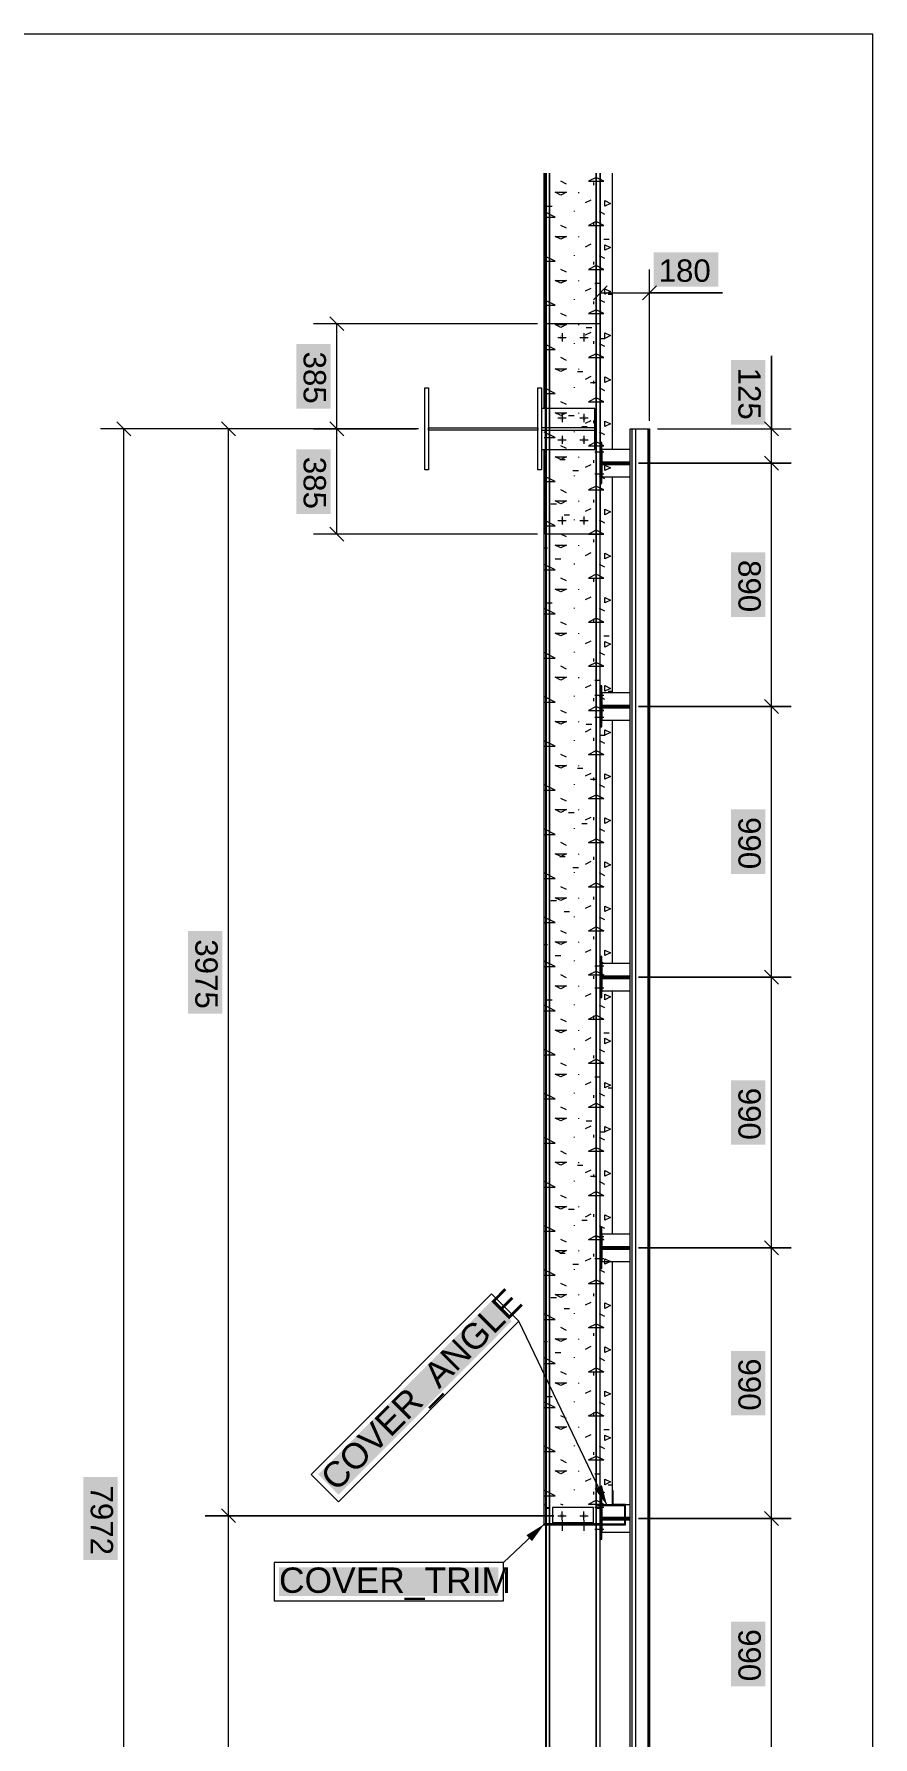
# Model space of a CAD drawing. Header units: inches. Extents: x 0.3 to 15.6, y 0.4 to 11.3.
# Drawn here: x 12.9 to 15.56, y 5.91 to 11.3 of the extents above; entities that cross this region are included whole.
import ezdxf

# ---------------------------------------------------------------- set-up
doc = ezdxf.new("R2010")
doc.units = ezdxf.units.IN
doc.header["$MEASUREMENT"] = 0
for name, color, linetype in [('PDF_Geometry', 7, 'Continuous'), ('PDF_Solid Fills', 7, 'Continuous'), ('PDF_Text', 7, 'Continuous')]:
    doc.layers.add(name, color=color, linetype=linetype)
doc.styles.add('PDF Arial', font='arial.ttf')

msp = doc.modelspace()

# ---------------------------------------------------------------- hatches: boundary and pattern name
at = {"layer": 'PDF_Solid Fills', "true_color": 0xffffff, "transparency": 33554559}
for points in [[(15.0673, 10.4994), (15.0673, 10.6085), (15.0673, 10.6085), (14.8629, 10.6085), (14.8629, 10.6085), (14.8629, 10.4994), (14.8629, 10.4994)], [(13.8389, 10.3178), (13.7298, 10.3178), (13.7298, 10.3178), (13.7298, 10.1133), (13.7298, 10.1133), (13.8389, 10.1133), (13.8389, 10.1133)], [(15.2168, 10.2671), (15.1077, 10.2671), (15.1077, 10.2671), (15.1077, 10.0626), (15.1077, 10.0626), (15.2168, 10.0626), (15.2168, 10.0626)], [(13.8389, 9.9846), (13.7298, 9.9846), (13.7298, 9.9846), (13.7298, 9.7801), (13.7298, 9.7801), (13.8389, 9.7801), (13.8389, 9.7801)], [(15.2168, 9.6578), (15.1077, 9.6578), (15.1077, 9.6578), (15.1077, 9.4533), (15.1077, 9.4533), (15.2168, 9.4533), (15.2168, 9.4533)], [(15.2168, 8.844), (15.1077, 8.844), (15.1077, 8.844), (15.1077, 8.6395), (15.1077, 8.6395), (15.2168, 8.6395), (15.2168, 8.6395)], [(13.4958, 8.4597), (13.3867, 8.4597), (13.3867, 8.4597), (13.3867, 8.1974), (13.3867, 8.1974), (13.4958, 8.1974), (13.4958, 8.1974)], [(15.2168, 7.9869), (15.1077, 7.9869), (15.1077, 7.9869), (15.1077, 7.7824), (15.1077, 7.7824), (15.2168, 7.7824), (15.2168, 7.7824)], [(14.413, 7.2239), (14.3487, 7.2882), (14.3487, 7.2882), (13.7992, 6.7387), (13.7992, 6.7387), (13.8635, 6.6744), (13.8635, 6.6744)], [(14.413, 7.2239), (14.3487, 7.2882), (14.3487, 7.2882), (13.7992, 6.7387), (13.7992, 6.7387), (13.8635, 6.6744), (13.8635, 6.6744)], [(15.2168, 7.1298), (15.1077, 7.1298), (15.1077, 7.1298), (15.1077, 6.9253), (15.1077, 6.9253), (15.2168, 6.9253), (15.2168, 6.9253)], [(13.1642, 6.7302), (13.0552, 6.7302), (13.0552, 6.7302), (13.0552, 6.4679), (13.0552, 6.4679), (13.1642, 6.4679), (13.1642, 6.4679)], [(14.3708, 6.3537), (14.3708, 6.4446), (14.3708, 6.4446), (13.6753, 6.4446), (13.6753, 6.4446), (13.6753, 6.3537), (13.6753, 6.3537)], [(14.3708, 6.3537), (14.3708, 6.4446), (14.3708, 6.4446), (13.6753, 6.4446), (13.6753, 6.4446), (13.6753, 6.3537), (13.6753, 6.3537)], [(15.2168, 6.2727), (15.1077, 6.2727), (15.1077, 6.2727), (15.1077, 6.0682), (15.1077, 6.0682), (15.2168, 6.0682), (15.2168, 6.0682)]]:
    msp.add_hatch(color=7, dxfattribs=at).paths.add_polyline_path(points)
at = {"layer": 'PDF_Solid Fills', "transparency": 33554559}
h = msp.add_hatch(color=256, dxfattribs=at)
h.paths.add_polyline_path([(14.6934, 10.4799), (14.6937, 10.4799)], flags=0)
h.paths.add_polyline_path([(14.6934, 10.4802, 0.413793), (14.6932, 10.4799)], flags=0)
h = msp.add_hatch(color=256, dxfattribs=at)
h.paths.add_polyline_path([(14.8492, 10.4799), (14.8495, 10.4799)], flags=0)
h.paths.add_polyline_path([(14.8495, 10.4799, 0.413793), (14.8492, 10.4802)], flags=0)
h = msp.add_hatch(color=256, dxfattribs=at)
h.paths.add_polyline_path([(13.8584, 10.3822), (13.8586, 10.3822)], flags=0)
h.paths.add_polyline_path([(13.8584, 10.3819, 0.415242), (13.8586, 10.3822)], flags=0)
h.paths.add_polyline_path([(13.8586, 10.3822, 0.415242), (13.8584, 10.3825)], flags=0)
h = msp.add_hatch(color=256, dxfattribs=at)
h.paths.add_polyline_path([(14.5779, 10.3422, 0.268002), (14.5723, 10.3454)], flags=0)
h.paths.add_polyline_path([(14.5779, 10.3357, 0.267993), (14.5779, 10.3422)], flags=0)
h.paths.add_polyline_path([(14.5723, 10.3324, 0.267984), (14.5779, 10.3357)], flags=0)
h.paths.add_polyline_path([(14.5666, 10.3357, 0.268036), (14.5723, 10.3324)], flags=0)
h.paths.add_polyline_path([(14.5666, 10.3422, 0.267993), (14.5666, 10.3357)], flags=0)
h.paths.add_polyline_path([(14.5723, 10.3454, 0.268055), (14.5666, 10.3422)], flags=0)
h = msp.add_hatch(color=256, dxfattribs=at)
h.paths.add_polyline_path([(14.6471, 10.3422, 0.268002), (14.6415, 10.3454)], flags=0)
h.paths.add_polyline_path([(14.6471, 10.3357, 0.267993), (14.6471, 10.3422)], flags=0)
h.paths.add_polyline_path([(14.6415, 10.3324, 0.267984), (14.6471, 10.3357)], flags=0)
h.paths.add_polyline_path([(14.6359, 10.3357, 0.267984), (14.6415, 10.3324)], flags=0)
h.paths.add_polyline_path([(14.6359, 10.3422, 0.267993), (14.6359, 10.3357)], flags=0)
h.paths.add_polyline_path([(14.6415, 10.3454, 0.268002), (14.6359, 10.3422)], flags=0)
h = msp.add_hatch(color=256, dxfattribs=at)
h.paths.add_polyline_path([(14.5779, 10.0868, 0.267911), (14.5723, 10.0901)], flags=0)
h.paths.add_polyline_path([(14.5779, 10.0804, 0.267955), (14.5779, 10.0868)], flags=0)
h.paths.add_polyline_path([(14.5723, 10.0771, 0.268002), (14.5779, 10.0804)], flags=0)
h.paths.add_polyline_path([(14.5666, 10.0804, 0.268055), (14.5723, 10.0771)], flags=0)
h.paths.add_polyline_path([(14.5666, 10.0868, 0.267955), (14.5666, 10.0804)], flags=0)
h.paths.add_polyline_path([(14.5723, 10.0901, 0.267964), (14.5666, 10.0868)], flags=0)
h = msp.add_hatch(color=256, dxfattribs=at)
h.paths.add_polyline_path([(14.6471, 10.0868, 0.267911), (14.6415, 10.0901)], flags=0)
h.paths.add_polyline_path([(14.6471, 10.0804, 0.267955), (14.6471, 10.0868)], flags=0)
h.paths.add_polyline_path([(14.6415, 10.0771, 0.268002), (14.6471, 10.0804)], flags=0)
h.paths.add_polyline_path([(14.6359, 10.0804, 0.268002), (14.6415, 10.0771)], flags=0)
h.paths.add_polyline_path([(14.6359, 10.0868, 0.267955), (14.6359, 10.0804)], flags=0)
h.paths.add_polyline_path([(14.6415, 10.0901, 0.267911), (14.6359, 10.0868)], flags=0)
h = msp.add_hatch(color=256, dxfattribs=at)
h.paths.add_polyline_path([(13.8584, 10.049), (13.8586, 10.049)], flags=0)
h.paths.add_polyline_path([(13.8584, 10.0487, 0.415242), (13.8586, 10.049)], flags=0)
h.paths.add_polyline_path([(13.8586, 10.049, 0.415242), (13.8584, 10.0492)], flags=0)
h = msp.add_hatch(color=256, dxfattribs=at)
h.paths.add_polyline_path([(13.8584, 10.049), (13.8586, 10.049)], flags=0)
h.paths.add_polyline_path([(13.8584, 10.0487, 0.415242), (13.8586, 10.049)], flags=0)
h.paths.add_polyline_path([(13.8586, 10.049, 0.415242), (13.8584, 10.0492)], flags=0)
h = msp.add_hatch(color=256, dxfattribs=at)
h.paths.add_polyline_path([(14.5779, 10.0176, 0.267984), (14.5723, 10.0209)], flags=0)
h.paths.add_polyline_path([(14.5779, 10.0111, 0.267993), (14.5779, 10.0176)], flags=0)
h.paths.add_polyline_path([(14.5723, 10.0079, 0.268002), (14.5779, 10.0111)], flags=0)
h.paths.add_polyline_path([(14.5666, 10.0111, 0.268055), (14.5723, 10.0079)], flags=0)
h.paths.add_polyline_path([(14.5666, 10.0176, 0.267993), (14.5666, 10.0111)], flags=0)
h.paths.add_polyline_path([(14.5723, 10.0209, 0.268036), (14.5666, 10.0176)], flags=0)
h = msp.add_hatch(color=256, dxfattribs=at)
h.paths.add_polyline_path([(14.6471, 10.0176, 0.267984), (14.6415, 10.0209)], flags=0)
h.paths.add_polyline_path([(14.6471, 10.0111, 0.267993), (14.6471, 10.0176)], flags=0)
h.paths.add_polyline_path([(14.6415, 10.0079, 0.268002), (14.6471, 10.0111)], flags=0)
h.paths.add_polyline_path([(14.6359, 10.0111, 0.268002), (14.6415, 10.0079)], flags=0)
h.paths.add_polyline_path([(14.6359, 10.0176, 0.267993), (14.6359, 10.0111)], flags=0)
h.paths.add_polyline_path([(14.6415, 10.0209, 0.267984), (14.6359, 10.0176)], flags=0)
h = msp.add_hatch(color=256, dxfattribs=at)
h.paths.add_polyline_path([(14.5779, 9.7623, 0.268002), (14.5723, 9.7655)], flags=0)
h.paths.add_polyline_path([(14.5779, 9.7558, 0.267955), (14.5779, 9.7623)], flags=0)
h.paths.add_polyline_path([(14.5723, 9.7525, 0.267911), (14.5779, 9.7558)], flags=0)
h.paths.add_polyline_path([(14.5666, 9.7558, 0.267964), (14.5723, 9.7525)], flags=0)
h.paths.add_polyline_path([(14.5666, 9.7623, 0.267955), (14.5666, 9.7558)], flags=0)
h.paths.add_polyline_path([(14.5723, 9.7655, 0.268055), (14.5666, 9.7623)], flags=0)
h = msp.add_hatch(color=256, dxfattribs=at)
h.paths.add_polyline_path([(14.6471, 9.7623, 0.268002), (14.6415, 9.7655)], flags=0)
h.paths.add_polyline_path([(14.6471, 9.7558, 0.267955), (14.6471, 9.7623)], flags=0)
h.paths.add_polyline_path([(14.6415, 9.7525, 0.267911), (14.6471, 9.7558)], flags=0)
h.paths.add_polyline_path([(14.6359, 9.7558, 0.267911), (14.6415, 9.7525)], flags=0)
h.paths.add_polyline_path([(14.6359, 9.7623, 0.267955), (14.6359, 9.7558)], flags=0)
h.paths.add_polyline_path([(14.6415, 9.7655, 0.268002), (14.6359, 9.7623)], flags=0)
h = msp.add_hatch(color=256, dxfattribs=at)
h.paths.add_polyline_path([(13.8584, 9.7158), (13.8586, 9.7158)], flags=0)
h.paths.add_polyline_path([(13.8584, 9.7155, 0.415242), (13.8586, 9.7158)], flags=0)
h.paths.add_polyline_path([(13.8586, 9.7158, 0.415242), (13.8584, 9.716)], flags=0)
for points in [[(14.6986, 6.7046), (14.7149, 6.6404), (14.7149, 6.6404), (14.6752, 6.6933), (14.6752, 6.6933)], [(14.4592, 6.5461), (14.5155, 6.581), (14.5155, 6.581), (14.4769, 6.5272), (14.4769, 6.5272)]]:
    msp.add_hatch(color=256, dxfattribs=at).paths.add_polyline_path(points)
h = msp.add_hatch(color=256, dxfattribs=at)
h.paths.add_polyline_path([(13.5152, 6.6081), (13.5155, 6.6081)], flags=0)
h.paths.add_polyline_path([(13.5152, 6.6084, 0.415242), (13.515, 6.6081)], flags=0)
h.paths.add_polyline_path([(13.5155, 6.6081, 0.415242), (13.5152, 6.6084)], flags=0)
h = msp.add_hatch(color=256, dxfattribs=at)
h.paths.add_polyline_path([(13.5152, 6.6081), (13.5155, 6.6081)], flags=0)
h.paths.add_polyline_path([(13.5152, 6.6084, 0.415242), (13.515, 6.6081)], flags=0)
h.paths.add_polyline_path([(13.5155, 6.6081, 0.415242), (13.5152, 6.6084)], flags=0)
h = msp.add_hatch(color=256, dxfattribs=at)
h.paths.add_polyline_path([(14.569, 6.6137, 0.267878), (14.5658, 6.6081)], flags=0)
h.paths.add_polyline_path([(14.5755, 6.6137, 0.267955), (14.569, 6.6137)], flags=0)
h.paths.add_polyline_path([(14.5787, 6.6081, 0.26797), (14.5755, 6.6137)], flags=0)
h.paths.add_polyline_path([(14.5755, 6.6025, 0.26795), (14.5787, 6.6081)], flags=0)
h.paths.add_polyline_path([(14.569, 6.6025, 0.267955), (14.5755, 6.6025)], flags=0)
h.paths.add_polyline_path([(14.5658, 6.6081, 0.267858), (14.569, 6.6025)], flags=0)
h = msp.add_hatch(color=256, dxfattribs=at)
h.paths.add_polyline_path([(14.6383, 6.6137, 0.267951), (14.635, 6.6081)], flags=0)
h.paths.add_polyline_path([(14.6447, 6.6137, 0.267993), (14.6383, 6.6137)], flags=0)
h.paths.add_polyline_path([(14.648, 6.6081, 0.267951), (14.6447, 6.6137)], flags=0)
h.paths.add_polyline_path([(14.6447, 6.6025, 0.267931), (14.648, 6.6081)], flags=0)
h.paths.add_polyline_path([(14.6383, 6.6025, 0.267993), (14.6447, 6.6025)], flags=0)
h.paths.add_polyline_path([(14.635, 6.6081, 0.267931), (14.6383, 6.6025)], flags=0)

# ---------------------------------------------------------------- linework, layer by layer
at = {"layer": 'PDF_Geometry', "lineweight": 5}
for points in [[(0.3937, 0.3937), (15.5576, 0.3937), (15.5576, 11.2992), (0.3937, 11.2992)], [(14.6803, 10.8453), (14.6556, 10.833), (14.705, 10.833)], [(14.5509, 10.7981), (14.5858, 10.7981), (14.5683, 10.7894)], [(14.7079, 10.7719), (14.7254, 10.7632), (14.7079, 10.7545)], [(14.6803, 10.7057), (14.6556, 10.6934), (14.705, 10.6934)], [(14.5509, 10.6585), (14.5858, 10.6585), (14.5683, 10.6498)], [(14.7079, 10.6323), (14.7254, 10.6236), (14.7079, 10.6149)], [(14.5509, 10.5189), (14.5858, 10.5189), (14.5683, 10.5102)], [(14.7079, 10.4927), (14.7254, 10.484), (14.7079, 10.4753)], [(14.5509, 10.3793), (14.5858, 10.3793), (14.5683, 10.3706)], [(14.7079, 10.3531), (14.7254, 10.3444), (14.7079, 10.3357)], [(14.5509, 10.2397), (14.5858, 10.2397), (14.5683, 10.231)], [(14.7079, 10.2135), (14.7254, 10.2048), (14.7079, 10.1961)], [(14.1369, 9.9192), (14.1369, 10.1788), (14.149, 10.1788), (14.149, 9.9192)], [(14.4952, 9.9192), (14.4952, 10.1788), (14.5073, 10.1788), (14.5073, 9.9192)], [(14.6761, 10.1139), (14.5203, 10.1139), (14.5073, 10.1139), (14.5073, 9.9841), (14.5203, 9.9841), (14.6761, 9.9841)], [(14.5509, 10.1001), (14.5858, 10.1001), (14.5683, 10.0914)], [(13.7843, 10.049), (14.1109, 10.049)], [(13.8804, 10.027), (13.8363, 10.071)], [(14.149, 10.0455), (14.149, 10.0524), (14.4952, 10.0524), (14.4952, 10.0455)], [(14.6761, 10.0455), (14.6761, 10.0524), (14.5073, 10.0524), (14.5073, 10.0455)], [(14.7079, 10.0739), (14.7254, 10.0652), (14.7079, 10.0565)], [(14.8492, 3.1491), (14.8059, 3.1491), (14.7886, 3.1491), (14.7886, 10.049), (14.8059, 10.049), (14.8492, 10.049)], [(14.8492, 3.1491), (14.8059, 3.1491), (14.8059, 10.049), (14.8492, 10.049)], [(14.8449, 3.1491), (14.8449, 10.049)], [(14.6934, 9.8759), (14.6978, 9.8759), (14.6978, 10.0057), (14.6934, 10.0057)], [(14.7886, 9.9408), (14.7886, 9.9841), (14.6978, 9.9841), (14.6978, 9.9408)], [(14.5509, 9.9605), (14.5858, 9.9605), (14.5683, 9.9518)], [(14.6978, 9.9408), (14.6978, 9.8975), (14.7886, 9.8975), (14.7886, 9.9408)], [(14.7079, 9.9343), (14.7254, 9.9256), (14.7079, 9.9169)], [(15.2986, 9.9408), (14.8146, 9.9408)], [(15.2583, 9.9188), (15.2142, 9.9628)], [(15.2365, 9.9408), (15.2362, 9.9408)], [(14.5509, 9.8209), (14.5858, 9.8209), (14.5683, 9.8122)], [(14.7079, 9.7947), (14.7254, 9.786), (14.7079, 9.7773)], [(14.5509, 9.6813), (14.5858, 9.6813), (14.5683, 9.6726)], [(14.7079, 9.6551), (14.7254, 9.6464), (14.7079, 9.6377)], [(14.5509, 9.5417), (14.5858, 9.5417), (14.5683, 9.533)], [(14.7079, 9.5155), (14.7254, 9.5068), (14.7079, 9.4981)], [(14.5509, 9.4021), (14.5858, 9.4021), (14.5683, 9.3934)], [(14.7079, 9.3759), (14.7254, 9.3672), (14.7079, 9.3585)], [(14.5509, 9.2625), (14.5858, 9.2625), (14.5683, 9.2538)], [(14.6934, 9.1053), (14.6978, 9.1053), (14.6978, 9.2352), (14.6934, 9.2352)], [(14.7079, 9.2363), (14.7254, 9.2276), (14.7079, 9.2189)], [(14.7886, 9.1703), (14.7886, 9.2135), (14.6978, 9.2135), (14.6978, 9.1703)], [(14.6978, 9.1703), (14.6978, 9.127), (14.7886, 9.127), (14.7886, 9.1703)], [(15.2986, 9.1703), (14.8146, 9.1703)], [(15.2583, 9.1482), (15.2142, 9.1923)], [(15.2365, 9.1703), (15.2362, 9.1703)], [(14.5509, 9.1229), (14.5858, 9.1229), (14.5683, 9.1142)], [(14.7079, 9.0967), (14.7254, 9.088), (14.7079, 9.0793)], [(14.5509, 8.9833), (14.5858, 8.9833), (14.5683, 8.9746)], [(14.7079, 8.9571), (14.7254, 8.9484), (14.7079, 8.9397)], [(14.5509, 8.8437), (14.5858, 8.8437), (14.5683, 8.835)], [(14.7079, 8.8175), (14.7254, 8.8088), (14.7079, 8.8001)], [(14.5509, 8.7041), (14.5858, 8.7041), (14.5683, 8.6954)], [(14.7079, 8.6779), (14.7254, 8.6692), (14.7079, 8.6605)], [(14.5509, 8.5645), (14.5858, 8.5645), (14.5683, 8.5558)], [(14.7079, 8.5383), (14.7254, 8.5296), (14.7079, 8.5209)], [(14.5509, 8.4249), (14.5858, 8.4249), (14.5683, 8.4162)], [(14.6934, 8.2483), (14.6978, 8.2483), (14.6978, 8.3781), (14.6934, 8.3781)], [(14.7079, 8.3987), (14.7254, 8.39), (14.7079, 8.3813)], [(14.7886, 8.3132), (14.7886, 8.3565), (14.6978, 8.3565), (14.6978, 8.3132)], [(14.6978, 8.3132), (14.6978, 8.2699), (14.7886, 8.2699), (14.7886, 8.3132)], [(15.2986, 8.3132), (14.8146, 8.3132)], [(15.2583, 8.2912), (15.2142, 8.3352)], [(15.2365, 8.3132), (15.2362, 8.3132)], [(14.5509, 8.2853), (14.5858, 8.2853), (14.5683, 8.2766)], [(14.7079, 8.2591), (14.7254, 8.2504), (14.7079, 8.2417)], [(14.5509, 8.1457), (14.5858, 8.1457), (14.5683, 8.137)], [(14.7079, 8.1195), (14.7254, 8.1108), (14.7079, 8.1021)], [(14.5509, 8.0061), (14.5858, 8.0061), (14.5683, 7.9974)], [(14.7079, 7.9799), (14.7254, 7.9712), (14.7079, 7.9625)], [(14.5509, 7.8665), (14.5858, 7.8665), (14.5683, 7.8578)], [(14.7079, 7.8403), (14.7254, 7.8316), (14.7079, 7.8229)], [(14.5509, 7.7269), (14.5858, 7.7269), (14.5683, 7.7182)], [(14.7079, 7.7007), (14.7254, 7.692), (14.7079, 7.6833)], [(14.5509, 7.5873), (14.5858, 7.5873), (14.5683, 7.5786)], [(14.7079, 7.5611), (14.7254, 7.5524), (14.7079, 7.5437)], [(14.6934, 7.3912), (14.6978, 7.3912), (14.6978, 7.521), (14.6934, 7.521)], [(14.7886, 7.4561), (14.7886, 7.4994), (14.6978, 7.4994), (14.6978, 7.4561)], [(14.5509, 7.4477), (14.5858, 7.4477), (14.5683, 7.439)], [(14.6978, 7.4561), (14.6978, 7.4128), (14.7886, 7.4128), (14.7886, 7.4561)], [(15.2986, 7.4561), (14.8146, 7.4561)], [(15.2583, 7.4341), (15.2142, 7.4781)], [(15.2365, 7.4561), (15.2362, 7.4561)], [(14.7079, 7.4215), (14.7254, 7.4128), (14.7079, 7.4041)], [(13.7772, 6.7387), (13.8635, 6.6524), (14.435, 7.2239), (14.3487, 7.3102)], [(14.5509, 7.3081), (14.5858, 7.3081), (14.5683, 7.2994)], [(14.7079, 7.2819), (14.7254, 7.2732), (14.7079, 7.2645)], [(14.5509, 7.1685), (14.5858, 7.1685), (14.5683, 7.1598)], [(14.7079, 7.1423), (14.7254, 7.1336), (14.7079, 7.1249)], [(14.5509, 7.0289), (14.5858, 7.0289), (14.5683, 7.0202)], [(14.7079, 7.0027), (14.7254, 6.994), (14.7079, 6.9853)], [(14.5509, 6.8893), (14.5858, 6.8893), (14.5683, 6.8806)], [(14.7079, 6.8631), (14.7254, 6.8544), (14.7079, 6.8457)], [(14.5509, 6.7497), (14.5858, 6.7497), (14.5683, 6.741)], [(14.7324, 6.6423), (14.7324, 6.6414), (14.7713, 6.6414), (14.7713, 6.5809), (14.5203, 6.5809), (14.6934, 6.5809), (14.6934, 6.6328), (14.6804, 6.6328), (14.6804, 6.6315), (14.6921, 6.6315), (14.6921, 6.5822), (14.5216, 6.5822), (14.5216, 6.6315), (14.5333, 6.6315), (14.5333, 6.6328), (14.5203, 6.6328), (14.5203, 6.5809), (14.516, 6.5809), (14.516, 6.6839), (14.5143, 6.6839), (14.5143, 6.5791), (14.5203, 6.5791), (14.7731, 6.5791), (14.7731, 6.6423), (14.7731, 6.6432), (14.7341, 6.6432), (14.7341, 6.6865), (14.7324, 6.6865)], [(14.7079, 6.7235), (14.7254, 6.7148), (14.7079, 6.7061)], [(14.542, 6.6341), (14.542, 6.5822), (14.6718, 6.5822), (14.6718, 6.6341)], [(14.6848, 6.6414), (14.6848, 6.6401), (14.77, 6.6401), (14.77, 6.5809), (14.7713, 6.5809), (14.7713, 6.6414)], [(14.6934, 6.5341), (14.6978, 6.5341), (14.6978, 6.6639), (14.6934, 6.6639)], [(14.7886, 6.599), (14.7886, 6.6423), (14.6978, 6.6423), (14.6978, 6.599)], [(13.4412, 6.6081), (14.5463, 6.6081)], [(13.5373, 6.5861), (13.4932, 6.6302)], [(14.6978, 6.599), (14.6978, 6.5558), (14.7886, 6.5558), (14.7886, 6.599)], [(15.2986, 6.599), (14.8146, 6.599)], [(15.2583, 6.577), (15.2142, 6.6211)], [(15.2365, 6.599), (15.2362, 6.599)], [(13.6597, 6.4602), (13.6597, 6.3382), (14.3864, 6.3382), (14.3864, 6.4602)]]:
    msp.add_lwpolyline(points, close=True, dxfattribs=at)
for points in [[(14.516, 10.1139), (14.516, 10.8592)], [(14.6934, 10.8592), (14.6934, 9.7158), (14.5203, 9.7158), (14.5203, 10.8592)], [(14.5216, 10.8592), (14.5216, 9.7158)], [(14.5326, 9.7158), (14.5326, 10.8592)], [(14.5335, 9.7158), (14.5335, 10.8592)], [(14.6803, 9.7158), (14.6803, 10.8592)], [(14.6812, 9.7158), (14.6812, 10.8592)], [(14.6921, 10.8592), (14.6921, 9.7158)], [(14.7324, 9.9841), (14.7324, 10.8592)], [(14.5858, 10.8243), (14.5683, 10.833)], [(14.6251, 10.7959), (14.6251, 10.7981)], [(14.673, 10.8208), (14.673, 10.8295)], [(14.7324, 10.7894), (14.7324, 10.7894)], [(14.516, 10.7196), (14.5509, 10.7196), (14.516, 10.737)], [(14.523, 10.7545), (14.5404, 10.7545)], [(14.612, 10.737), (14.612, 10.7392)], [(14.6469, 10.7654), (14.6643, 10.7741)], [(14.7079, 10.7283), (14.6905, 10.737)], [(14.5858, 10.6847), (14.5683, 10.6934)], [(14.673, 10.6951), (14.673, 10.7039)], [(14.6251, 10.6563), (14.6251, 10.6585)], [(14.6469, 10.6258), (14.6643, 10.6345)], [(14.7045, 10.6498), (14.7219, 10.6498)], [(14.516, 10.58), (14.5509, 10.58), (14.516, 10.5974)], [(14.612, 10.5974), (14.612, 10.5996)], [(14.673, 10.5695), (14.673, 10.5782)], [(14.7079, 10.5887), (14.6905, 10.5974)], [(14.5858, 10.5451), (14.5683, 10.5538)], [(14.6251, 10.5167), (14.6251, 10.5189)], [(14.6556, 10.5538), (14.705, 10.5538), (14.6803, 10.5661), (14.6556, 10.5538)], [(14.6934, 10.0317), (14.6934, 10.5539)], [(14.8492, 10.0749), (14.8492, 10.5539)], [(14.612, 10.4578), (14.612, 10.46)], [(14.6469, 10.4862), (14.6643, 10.4949)], [(14.7155, 10.502), (14.6714, 10.4579)], [(14.6765, 10.5102), (14.694, 10.5102)], [(14.6934, 10.4799), (14.8492, 10.4799), (15.081, 10.4799), (14.8492, 10.4799)], [(14.7184, 10.4753), (14.7324, 10.4753)], [(14.8713, 10.502), (14.8272, 10.4579)], [(14.516, 10.4404), (14.5509, 10.4404), (14.516, 10.4578)], [(14.5858, 10.4055), (14.5683, 10.4142)], [(14.6556, 10.4142), (14.705, 10.4142), (14.6803, 10.4265), (14.6556, 10.4142)], [(14.673, 10.4439), (14.673, 10.4526)], [(14.7079, 10.4491), (14.6905, 10.4578)], [(14.4944, 10.3822), (13.7843, 10.3822)], [(13.8363, 10.4042), (13.8804, 10.3602)], [(13.8584, 9.7158), (13.8584, 10.049), (13.8584, 10.3822)], [(14.516, 3.0971), (14.516, 3.0106), (14.5203, 3.0106), (14.6934, 3.0106), (14.6934, 10.3822), (14.5203, 10.3822), (14.5203, 3.0106), (14.1284, 3.0106)], [(14.5216, 10.3822), (14.5216, 3.0106)], [(14.5326, 3.0106), (14.5326, 10.3822)], [(14.5335, 3.0106), (14.5335, 10.3822)], [(14.6251, 10.3771), (14.6251, 10.3793)], [(14.6469, 10.3466), (14.6643, 10.3553)], [(14.6486, 10.3706), (14.6661, 10.3706)], [(14.6803, 3.0106), (14.6803, 10.3822)], [(14.6812, 3.0106), (14.6812, 10.3822)], [(14.6921, 10.3822), (14.6921, 3.0106)], [(14.5509, 10.3008), (14.516, 10.3182)], [(14.516, 10.3008), (14.5509, 10.3008)], [(14.5593, 10.3389), (14.5852, 10.3389)], [(14.5723, 10.3519), (14.5723, 10.3259)], [(14.612, 10.3182), (14.612, 10.3204)], [(14.6285, 10.3389), (14.6545, 10.3389)], [(14.6415, 10.3519), (14.6415, 10.3259)], [(14.673, 10.3182), (14.673, 10.3269)], [(14.6905, 10.3357), (14.7079, 10.3357)], [(14.7079, 10.3095), (14.6905, 10.3182)], [(14.5858, 10.2659), (14.5683, 10.2746)], [(14.6556, 10.2746), (14.705, 10.2746), (14.6803, 10.2869), (14.6556, 10.2746)], [(15.2362, 3.0106), (15.2362, 2.7788), (15.2362, 3.0106), (15.2362, 3.1491), (15.2362, 3.2573), (15.2362, 4.0278), (15.2362, 4.8849), (15.2362, 5.742), (15.2362, 6.599), (15.2362, 7.4561), (15.2362, 8.3132), (15.2362, 9.1703), (15.2362, 9.9408), (15.2362, 10.049), (15.2362, 10.2807), (15.2362, 10.049)], [(14.6207, 10.231), (14.6381, 10.231)], [(14.6251, 10.2375), (14.6251, 10.2397)], [(14.6469, 10.207), (14.6643, 10.2157)], [(14.6626, 10.1961), (14.68, 10.1961)], [(14.673, 10.1926), (14.673, 10.2013)], [(14.5509, 10.1612), (14.516, 10.1786)], [(14.516, 10.1612), (14.5509, 10.1612)], [(14.612, 10.1786), (14.612, 10.1808)], [(14.6556, 10.135), (14.705, 10.135), (14.6803, 10.1473), (14.6556, 10.135)], [(14.7079, 10.1699), (14.6905, 10.1786)], [(14.5593, 10.0836), (14.5852, 10.0836)], [(14.5858, 10.1263), (14.5683, 10.135)], [(14.5723, 10.0966), (14.5723, 10.0706)], [(14.5928, 10.0914), (14.6102, 10.0914)], [(14.6251, 10.0979), (14.6251, 10.1001)], [(14.6285, 10.0836), (14.6545, 10.0836)], [(14.6415, 10.0966), (14.6415, 10.0706)], [(14.117, 10.049), (13.1097, 10.049)], [(13.1617, 10.071), (13.2058, 10.027)], [(13.1837, 2.7942), (13.1837, 2.5625), (13.1837, 2.7942), (13.1837, 3.0106), (13.1837, 3.1491), (13.1837, 10.049)], [(13.1837, 10.049), (13.184, 10.049)], [(14.1109, 10.049), (13.4412, 10.049)], [(13.4932, 10.071), (13.5373, 10.027)], [(13.5155, 2.7942), (13.5152, 2.7942), (13.5152, 3.6498), (13.5152, 6.6081), (13.5152, 10.049), (13.5155, 10.049)], [(14.149, 10.0524), (14.149, 10.0524)], [(14.4952, 10.0455), (14.4952, 10.0455)], [(14.5509, 10.0216), (14.516, 10.039)], [(14.5203, 10.0455), (14.5203, 10.0524)], [(14.612, 10.039), (14.612, 10.0412)], [(14.6347, 10.0565), (14.6521, 10.0565)], [(14.6469, 10.0674), (14.6643, 10.0761)], [(14.673, 10.0669), (14.673, 10.0757)], [(14.7079, 10.0303), (14.6905, 10.039)], [(14.793, 10.049), (14.793, 3.1491)], [(14.8752, 10.049), (15.2986, 10.049)], [(15.2142, 10.071), (15.2583, 10.027)], [(15.2362, 10.049), (15.2365, 10.049)], [(14.516, 10.0216), (14.5509, 10.0216)], [(14.5203, 6.6414), (14.516, 6.6414), (14.516, 9.9841)], [(14.5593, 10.0144), (14.5852, 10.0144)], [(14.5858, 9.9867), (14.5683, 9.9954)], [(14.5723, 10.0273), (14.5723, 10.0014)], [(14.6285, 10.0144), (14.6545, 10.0144)], [(14.6415, 10.0273), (14.6415, 10.0014)], [(14.6556, 9.9954), (14.705, 9.9954), (14.6803, 10.0077), (14.6556, 9.9954)], [(14.7047, 9.9754), (14.6761, 9.9754)], [(14.6978, 9.9819), (14.6934, 9.9819)], [(14.5649, 9.9518), (14.5823, 9.9518)], [(14.6251, 9.9583), (14.6251, 9.9605)], [(14.6469, 9.9278), (14.6643, 9.9365)], [(14.673, 9.9413), (14.673, 9.95)], [(14.6978, 9.9689), (14.6934, 9.9689)], [(14.6978, 9.9451), (14.7886, 9.9451)], [(14.6978, 9.9365), (14.7886, 9.9365)], [(14.5509, 9.882), (14.516, 9.8994)], [(14.516, 9.882), (14.5509, 9.882)], [(14.6067, 9.9169), (14.6242, 9.9169)], [(14.612, 9.8994), (14.612, 9.9016)], [(14.6556, 9.8558), (14.705, 9.8558), (14.6803, 9.8681), (14.6556, 9.8558)], [(14.7047, 9.9062), (14.6761, 9.9062)], [(14.7079, 9.8907), (14.6905, 9.8994)], [(14.6978, 9.9127), (14.6934, 9.9127)], [(14.6978, 9.8997), (14.6934, 9.8997)], [(14.7324, 9.2135), (14.7324, 9.8975)], [(14.5858, 9.8471), (14.5683, 9.8558)], [(14.6251, 9.8187), (14.6251, 9.8209)], [(14.673, 9.8157), (14.673, 9.8244)], [(14.5509, 9.7424), (14.516, 9.7598)], [(14.5369, 9.8122), (14.5544, 9.8122)], [(14.5593, 9.759), (14.5852, 9.759)], [(14.5723, 9.772), (14.5723, 9.746)], [(14.5788, 9.7773), (14.5963, 9.7773)], [(14.612, 9.7598), (14.612, 9.762)], [(14.6285, 9.759), (14.6545, 9.759)], [(14.6415, 9.772), (14.6415, 9.746)], [(14.6469, 9.7882), (14.6643, 9.7969)], [(14.7079, 9.7511), (14.6905, 9.7598)], [(14.4944, 9.7158), (13.7843, 9.7158)], [(13.8363, 9.7378), (13.8804, 9.6937)], [(14.516, 9.7424), (14.5509, 9.7424)], [(14.5858, 9.7075), (14.5683, 9.7162)], [(14.6556, 9.7162), (14.705, 9.7162), (14.6803, 9.7285), (14.6556, 9.7162)], [(14.516, 9.6726), (14.5265, 9.6726)], [(14.6251, 9.6791), (14.6251, 9.6813)], [(14.6469, 9.6486), (14.6643, 9.6573)], [(14.673, 9.69), (14.673, 9.6987)], [(14.5509, 9.6028), (14.516, 9.6202)], [(14.516, 9.6028), (14.5509, 9.6028)], [(14.5509, 9.6377), (14.5683, 9.6377)], [(14.612, 9.6202), (14.612, 9.6224)], [(14.7079, 9.6115), (14.6905, 9.6202)], [(14.5858, 9.5679), (14.5683, 9.5766)], [(14.6556, 9.5766), (14.705, 9.5766), (14.6803, 9.5889), (14.6556, 9.5766)], [(14.673, 9.5644), (14.673, 9.5731)], [(14.523, 9.4981), (14.5404, 9.4981)], [(14.6251, 9.5395), (14.6251, 9.5417)], [(14.6469, 9.509), (14.6643, 9.5177)], [(14.7324, 9.533), (14.7324, 9.533)], [(14.5509, 9.4632), (14.516, 9.4806)], [(14.516, 9.4632), (14.5509, 9.4632)], [(14.5858, 9.4283), (14.5683, 9.437)], [(14.612, 9.4806), (14.612, 9.4828)], [(14.6556, 9.437), (14.705, 9.437), (14.6803, 9.4493), (14.6556, 9.437)], [(14.673, 9.4387), (14.673, 9.4475)], [(14.7079, 9.4719), (14.6905, 9.4806)], [(14.6251, 9.3999), (14.6251, 9.4021)], [(14.7045, 9.3934), (14.7219, 9.3934)], [(14.5509, 9.3236), (14.516, 9.341)], [(14.612, 9.341), (14.612, 9.3432)], [(14.6469, 9.3694), (14.6643, 9.3781)], [(14.7079, 9.3323), (14.6905, 9.341)], [(14.516, 9.3236), (14.5509, 9.3236)], [(14.5858, 9.2887), (14.5683, 9.2974)], [(14.6556, 9.2974), (14.705, 9.2974), (14.6803, 9.3097), (14.6556, 9.2974)], [(14.673, 9.3131), (14.673, 9.3218)], [(14.6251, 9.2603), (14.6251, 9.2625)], [(14.6469, 9.2298), (14.6643, 9.2385)], [(14.6765, 9.2538), (14.694, 9.2538)], [(14.5509, 9.184), (14.516, 9.2014)], [(14.516, 9.184), (14.5509, 9.184)], [(14.612, 9.2014), (14.612, 9.2036)], [(14.6556, 9.1578), (14.705, 9.1578), (14.6803, 9.1701), (14.6556, 9.1578)], [(14.673, 9.1875), (14.673, 9.1962)], [(14.7047, 9.2049), (14.6761, 9.2049)], [(14.7079, 9.1927), (14.6905, 9.2014)], [(14.6978, 9.2114), (14.6934, 9.2114)], [(14.6978, 9.1984), (14.6934, 9.1984)], [(14.6978, 9.1746), (14.7886, 9.1746)], [(14.6978, 9.1659), (14.7886, 9.1659)], [(14.7184, 9.2189), (14.7324, 9.2189)], [(14.5858, 9.1491), (14.5683, 9.1578)], [(14.6251, 9.1207), (14.6251, 9.1229)], [(14.6486, 9.1142), (14.6661, 9.1142)], [(14.7047, 9.1356), (14.6761, 9.1356)], [(14.6978, 9.1421), (14.6934, 9.1421)], [(14.6978, 9.1292), (14.6934, 9.1292)], [(14.7324, 8.3565), (14.7324, 9.127)], [(14.5509, 9.0444), (14.516, 9.0618)], [(14.612, 9.0618), (14.612, 9.064)], [(14.6469, 9.0902), (14.6643, 9.0989)], [(14.673, 9.0618), (14.673, 9.0705)], [(14.6905, 9.0793), (14.7079, 9.0793)], [(14.7079, 9.0531), (14.6905, 9.0618)], [(14.516, 9.0444), (14.5509, 9.0444)], [(14.5858, 9.0095), (14.5683, 9.0182)], [(14.6556, 9.0182), (14.6803, 9.0305), (14.705, 9.0182)], [(14.6556, 9.0182), (14.7049, 9.0182)], [(14.6207, 8.9746), (14.6381, 8.9746)], [(14.6251, 8.9811), (14.6251, 8.9833)], [(14.6469, 8.9506), (14.6643, 8.9593)], [(14.5509, 8.9048), (14.516, 8.9222)], [(14.516, 8.9048), (14.5509, 8.9048)], [(14.612, 8.9222), (14.612, 8.9244)], [(14.6626, 8.9397), (14.68, 8.9397)], [(14.673, 8.9362), (14.673, 8.9449)], [(14.7079, 8.9135), (14.6905, 8.9222)], [(14.5858, 8.8699), (14.5683, 8.8786)], [(14.6251, 8.8415), (14.6251, 8.8437)], [(14.6556, 8.8786), (14.6803, 8.8909), (14.705, 8.8786)], [(14.6556, 8.8786), (14.7049, 8.8786)], [(14.5928, 8.835), (14.6102, 8.835)], [(14.6347, 8.8001), (14.6521, 8.8001)], [(14.6469, 8.811), (14.6643, 8.8197)], [(14.673, 8.8105), (14.673, 8.8193)], [(14.5509, 8.7652), (14.516, 8.7826)], [(14.516, 8.7652), (14.5509, 8.7652)], [(14.5858, 8.7303), (14.5683, 8.739)], [(14.612, 8.7826), (14.612, 8.7848)], [(14.6556, 8.739), (14.6803, 8.7513), (14.705, 8.739)], [(14.6556, 8.739), (14.7049, 8.739)], [(14.7079, 8.7739), (14.6905, 8.7826)], [(14.5649, 8.6954), (14.5823, 8.6954)], [(14.6251, 8.7019), (14.6251, 8.7041)], [(14.673, 8.6849), (14.673, 8.6936)], [(14.5509, 8.6256), (14.516, 8.643)], [(14.6067, 8.6605), (14.6242, 8.6605)], [(14.612, 8.643), (14.612, 8.6452)], [(14.6469, 8.6714), (14.6643, 8.6801)], [(14.7079, 8.6343), (14.6905, 8.643)], [(14.516, 8.6256), (14.5509, 8.6256)], [(14.5858, 8.5907), (14.5683, 8.5994)], [(14.6556, 8.5994), (14.6803, 8.6117), (14.705, 8.5994)], [(14.6556, 8.5994), (14.7049, 8.5994)], [(14.5369, 8.5558), (14.5544, 8.5558)], [(14.5788, 8.5209), (14.5963, 8.5209)], [(14.6251, 8.5623), (14.6251, 8.5645)], [(14.6469, 8.5318), (14.6643, 8.5405)], [(14.673, 8.5593), (14.673, 8.568)], [(14.5509, 8.486), (14.516, 8.5034)], [(14.516, 8.486), (14.5509, 8.486)], [(14.612, 8.5034), (14.612, 8.5056)], [(14.6556, 8.4598), (14.6803, 8.4721), (14.705, 8.4598)], [(14.7079, 8.4947), (14.6905, 8.5034)], [(14.516, 8.4162), (14.5265, 8.4162)], [(14.5858, 8.4511), (14.5683, 8.4598)], [(14.6251, 8.4227), (14.6251, 8.4249)], [(14.6556, 8.4598), (14.7049, 8.4598)], [(14.673, 8.4336), (14.673, 8.4424)], [(14.5509, 8.3464), (14.516, 8.3638)], [(14.5509, 8.3813), (14.5683, 8.3813)], [(14.612, 8.3638), (14.612, 8.366)], [(14.6469, 8.3922), (14.6643, 8.4009)], [(14.7079, 8.3551), (14.6905, 8.3638)], [(14.516, 8.3464), (14.5509, 8.3464)], [(14.5858, 8.3115), (14.5683, 8.3202)], [(14.6556, 8.3202), (14.6803, 8.3325), (14.705, 8.3202)], [(14.6556, 8.3202), (14.7049, 8.3202)], [(14.673, 8.308), (14.673, 8.3167)], [(14.7047, 8.3478), (14.6761, 8.3478)], [(14.6978, 8.3543), (14.6934, 8.3543)], [(14.6978, 8.3413), (14.6934, 8.3413)], [(14.6978, 8.3175), (14.7886, 8.3175)], [(14.6978, 8.3089), (14.7886, 8.3089)], [(14.6251, 8.2831), (14.6251, 8.2853)], [(14.6469, 8.2526), (14.6643, 8.2613)], [(14.7047, 8.2786), (14.6761, 8.2786)], [(14.6978, 8.2851), (14.6934, 8.2851)], [(14.6978, 8.2721), (14.6934, 8.2721)], [(14.7324, 8.2766), (14.7324, 8.2766)], [(14.7324, 7.4994), (14.7324, 8.2699)], [(14.5509, 8.2068), (14.516, 8.2242)], [(14.516, 8.2068), (14.5509, 8.2068)], [(14.523, 8.2417), (14.5404, 8.2417)], [(14.612, 8.2242), (14.612, 8.2264)], [(14.7079, 8.2155), (14.6905, 8.2242)], [(14.5858, 8.1719), (14.5683, 8.1806)], [(14.6251, 8.1435), (14.6251, 8.1457)], [(14.6556, 8.1806), (14.6803, 8.1929), (14.705, 8.1806)], [(14.6556, 8.1806), (14.7049, 8.1806)], [(14.673, 8.1823), (14.673, 8.1911)], [(14.6469, 8.113), (14.6643, 8.1217)], [(14.7045, 8.137), (14.7219, 8.137)], [(14.5509, 8.0672), (14.516, 8.0846)], [(14.516, 8.0672), (14.5509, 8.0672)], [(14.5858, 8.0323), (14.5683, 8.041)], [(14.612, 8.0846), (14.612, 8.0868)], [(14.6556, 8.041), (14.6803, 8.0533), (14.705, 8.041)], [(14.6556, 8.041), (14.7049, 8.041)], [(14.673, 8.0567), (14.673, 8.0654)], [(14.7079, 8.0759), (14.6905, 8.0846)], [(14.6251, 8.0039), (14.6251, 8.0061)], [(14.6469, 7.9734), (14.6643, 7.9821)], [(14.6765, 7.9974), (14.694, 7.9974)], [(14.5509, 7.9276), (14.516, 7.945)], [(14.516, 7.9276), (14.5509, 7.9276)], [(14.612, 7.945), (14.612, 7.9472)], [(14.673, 7.9311), (14.673, 7.9398)], [(14.7079, 7.9363), (14.6905, 7.945)], [(14.7184, 7.9625), (14.7324, 7.9625)], [(14.5858, 7.8927), (14.5683, 7.9014)], [(14.6556, 7.9014), (14.6803, 7.9137), (14.705, 7.9014)], [(14.6556, 7.9014), (14.7049, 7.9014)], [(14.6251, 7.8643), (14.6251, 7.8665)], [(14.6469, 7.8338), (14.6643, 7.8425)], [(14.6486, 7.8578), (14.6661, 7.8578)], [(14.6905, 7.8229), (14.7079, 7.8229)], [(14.5509, 7.788), (14.516, 7.8054)], [(14.516, 7.788), (14.5509, 7.788)], [(14.612, 7.8054), (14.612, 7.8076)], [(14.6556, 7.7618), (14.6803, 7.7741), (14.705, 7.7618)], [(14.673, 7.8054), (14.673, 7.8142)], [(14.7079, 7.7967), (14.6905, 7.8054)], [(14.5858, 7.7531), (14.5683, 7.7618)], [(14.6207, 7.7182), (14.6381, 7.7182)], [(14.6251, 7.7247), (14.6251, 7.7269)], [(14.6556, 7.7618), (14.7049, 7.7618)], [(14.5509, 7.6484), (14.516, 7.6658)], [(14.612, 7.6658), (14.612, 7.668)], [(14.6469, 7.6942), (14.6643, 7.7029)], [(14.6626, 7.6833), (14.68, 7.6833)], [(14.673, 7.6798), (14.673, 7.6885)], [(14.7079, 7.6571), (14.6905, 7.6658)], [(14.516, 7.6484), (14.5509, 7.6484)], [(14.5858, 7.6135), (14.5683, 7.6222)], [(14.6556, 7.6222), (14.6803, 7.6345), (14.705, 7.6222)], [(14.6556, 7.6222), (14.7049, 7.6222)], [(14.5928, 7.5786), (14.6102, 7.5786)], [(14.6251, 7.5851), (14.6251, 7.5873)], [(14.6469, 7.5546), (14.6643, 7.5633)], [(14.673, 7.5541), (14.673, 7.5629)], [(14.5509, 7.5088), (14.516, 7.5262)], [(14.516, 7.5088), (14.5509, 7.5088)], [(14.612, 7.5262), (14.612, 7.5284)], [(14.6347, 7.5437), (14.6521, 7.5437)], [(14.6556, 7.4826), (14.6803, 7.4949), (14.705, 7.4826)], [(14.7079, 7.5175), (14.6905, 7.5262)], [(14.6978, 7.4972), (14.6934, 7.4972)], [(14.5858, 7.4739), (14.5683, 7.4826)], [(14.6251, 7.4455), (14.6251, 7.4477)], [(14.6556, 7.4826), (14.7049, 7.4826)], [(14.7047, 7.4907), (14.6761, 7.4907)], [(14.6978, 7.4842), (14.6934, 7.4842)], [(14.6978, 7.4604), (14.7886, 7.4604)], [(14.6978, 7.4518), (14.7886, 7.4518)], [(14.5649, 7.439), (14.5823, 7.439)], [(14.6067, 7.4041), (14.6242, 7.4041)], [(14.612, 7.3866), (14.612, 7.3888)], [(14.6469, 7.415), (14.6643, 7.4237)], [(14.673, 7.4285), (14.673, 7.4372)], [(14.7047, 7.4215), (14.6761, 7.4215)], [(14.6978, 7.428), (14.6934, 7.428)], [(14.6978, 7.415), (14.6934, 7.415)], [(14.7324, 6.6423), (14.7324, 7.4128)], [(14.5509, 7.3692), (14.516, 7.3866)], [(14.516, 7.3692), (14.5509, 7.3692)], [(14.5858, 7.3343), (14.5683, 7.343)], [(14.6556, 7.343), (14.6803, 7.3553), (14.705, 7.343)], [(14.6556, 7.343), (14.7049, 7.343)], [(14.7079, 7.3779), (14.6905, 7.3866)], [(14.5369, 7.2994), (14.5544, 7.2994)], [(14.6251, 7.3059), (14.6251, 7.3081)], [(14.6469, 7.2754), (14.6643, 7.2841)], [(14.673, 7.3029), (14.673, 7.3116)], [(14.5509, 7.2296), (14.516, 7.247)], [(14.516, 7.2296), (14.5509, 7.2296)], [(14.5788, 7.2645), (14.5963, 7.2645)], [(14.612, 7.247), (14.612, 7.2492)], [(14.7079, 7.2383), (14.6905, 7.247)], [(14.7149, 6.6404), (14.435, 7.2239)], [(14.5858, 7.1947), (14.5683, 7.2034)], [(14.6556, 7.2034), (14.6803, 7.2157), (14.705, 7.2034)], [(14.6556, 7.2034), (14.7049, 7.2034)], [(14.673, 7.1772), (14.673, 7.186)], [(14.516, 7.1598), (14.5265, 7.1598)], [(14.5509, 7.1249), (14.5683, 7.1249)], [(14.6251, 7.1663), (14.6251, 7.1685)], [(14.6469, 7.1358), (14.6643, 7.1445)], [(14.5509, 7.09), (14.516, 7.1074)], [(14.516, 7.09), (14.5509, 7.09)], [(14.5858, 7.0551), (14.5683, 7.0638)], [(14.612, 7.1074), (14.612, 7.1096)], [(14.6556, 7.0638), (14.6803, 7.0761), (14.705, 7.0638)], [(14.6556, 7.0638), (14.7049, 7.0638)], [(14.7079, 7.0987), (14.6905, 7.1074)], [(14.6251, 7.0267), (14.6251, 7.0289)], [(14.673, 7.0516), (14.673, 7.0603)], [(14.7324, 7.0202), (14.7324, 7.0202)], [(14.5509, 6.9504), (14.516, 6.9678)], [(14.523, 6.9853), (14.5404, 6.9853)], [(14.612, 6.9678), (14.612, 6.97)], [(14.6469, 6.9962), (14.6643, 7.0049)], [(14.7079, 6.9591), (14.6905, 6.9678)], [(14.516, 6.9504), (14.5509, 6.9504)], [(14.5858, 6.9155), (14.5683, 6.9242)], [(14.6556, 6.9242), (14.6803, 6.9366), (14.705, 6.9242)], [(14.6556, 6.9242), (14.7049, 6.9242)], [(14.673, 6.926), (14.673, 6.9347)], [(14.6251, 6.8871), (14.6251, 6.8893)], [(14.6469, 6.8566), (14.6643, 6.8653)], [(14.7045, 6.8806), (14.7219, 6.8806)], [(14.5509, 6.8108), (14.516, 6.8282)], [(14.516, 6.8108), (14.5509, 6.8108)], [(14.612, 6.8282), (14.612, 6.8304)], [(14.6556, 6.7846), (14.6803, 6.797), (14.705, 6.7846)], [(14.673, 6.8003), (14.673, 6.809)], [(14.7079, 6.8195), (14.6905, 6.8282)], [(14.5858, 6.7759), (14.5683, 6.7846)], [(14.6251, 6.7475), (14.6251, 6.7497)], [(14.6556, 6.7846), (14.7049, 6.7846)], [(14.6765, 6.741), (14.694, 6.741)], [(14.5509, 6.6712), (14.516, 6.6886)], [(14.612, 6.6886), (14.612, 6.6908)], [(14.6469, 6.717), (14.6643, 6.7257)], [(14.7079, 6.6799), (14.6905, 6.6886)], [(14.7184, 6.7061), (14.7324, 6.7061)], [(14.516, 6.6712), (14.5509, 6.6712)], [(14.5755, 6.6414), (14.5683, 6.645)], [(14.6556, 6.645), (14.6803, 6.6574), (14.705, 6.645)], [(14.6556, 6.645), (14.7049, 6.645)], [(14.673, 6.6747), (14.673, 6.6834)], [(14.7047, 6.6337), (14.6761, 6.6337)], [(14.6978, 6.6401), (14.6934, 6.6401)], [(14.5155, 6.581), (14.3864, 6.4602)], [(14.542, 6.5865), (14.6718, 6.5865)], [(14.5593, 6.6081), (14.5852, 6.6081)], [(14.5658, 6.5865), (14.5658, 6.5822), (14.5658, 6.5809)], [(14.5723, 6.5951), (14.5723, 6.6211)], [(14.5723, 6.5934), (14.5723, 6.5605)], [(14.5787, 6.5865), (14.5787, 6.5822), (14.5787, 6.5809)], [(14.6285, 6.6081), (14.6545, 6.6081)], [(14.635, 6.5865), (14.635, 6.5822), (14.635, 6.5809)], [(14.6415, 6.5951), (14.6415, 6.6211)], [(14.6415, 6.5934), (14.6415, 6.5605)], [(14.648, 6.5865), (14.648, 6.5822), (14.648, 6.5809)], [(14.6978, 6.6272), (14.6934, 6.6272)], [(14.6978, 6.6034), (14.7886, 6.6034)], [(14.6978, 6.5947), (14.7886, 6.5947)], [(14.7047, 6.5644), (14.6761, 6.5644)], [(14.6978, 6.5709), (14.6934, 6.5709)], [(14.6978, 6.5579), (14.6934, 6.5579)]]:
    msp.add_lwpolyline(points, dxfattribs=at)
for points in [[(14.6934, 10.4797), (14.6933, 10.4797), (14.6932, 10.4798), (14.6932, 10.4799)], [(14.6934, 10.4802), (14.6936, 10.4802), (14.6937, 10.4801), (14.6937, 10.4799)], [(14.6937, 10.4799), (14.6937, 10.4798), (14.6936, 10.4797), (14.6934, 10.4797)], [(14.849, 10.4799), (14.849, 10.4801), (14.8491, 10.4802), (14.8492, 10.4802)], [(14.8492, 10.4797), (14.8491, 10.4797), (14.849, 10.4798), (14.849, 10.4799)], [(14.8495, 10.4799), (14.8495, 10.4798), (14.8494, 10.4797), (14.8492, 10.4797)], [(13.8581, 10.3822), (13.8581, 10.3824), (13.8582, 10.3825), (13.8584, 10.3825)], [(13.8584, 10.3819), (13.8582, 10.3819), (13.8581, 10.3821), (13.8581, 10.3822)], [(13.1835, 10.049), (13.1835, 10.0491), (13.1836, 10.0492), (13.1837, 10.0492)], [(13.1837, 10.0487), (13.1836, 10.0487), (13.1835, 10.0488), (13.1835, 10.049)], [(13.1837, 10.0492), (13.1839, 10.0492), (13.184, 10.0491), (13.184, 10.049)], [(13.184, 10.049), (13.184, 10.0488), (13.1839, 10.0487), (13.1837, 10.0487)], [(13.515, 10.049), (13.515, 10.0491), (13.5151, 10.0492), (13.5152, 10.0492)], [(13.5152, 10.0487), (13.5151, 10.0487), (13.515, 10.0488), (13.515, 10.049)], [(13.5152, 10.0492), (13.5154, 10.0492), (13.5155, 10.0491), (13.5155, 10.049)], [(13.5155, 10.049), (13.5155, 10.0488), (13.5154, 10.0487), (13.5152, 10.0487)], [(13.8581, 10.049), (13.8581, 10.0491), (13.8582, 10.0492), (13.8584, 10.0492)], [(13.8581, 10.049), (13.8581, 10.0491), (13.8582, 10.0492), (13.8584, 10.0492)], [(13.8584, 10.0487), (13.8582, 10.0487), (13.8581, 10.0488), (13.8581, 10.049)], [(13.8584, 10.0487), (13.8582, 10.0487), (13.8581, 10.0488), (13.8581, 10.049)], [(15.236, 10.049), (15.236, 10.0491), (15.2361, 10.0492), (15.2362, 10.0492)], [(15.2362, 10.0487), (15.2361, 10.0487), (15.236, 10.0488), (15.236, 10.049)], [(15.2362, 10.0492), (15.2364, 10.0492), (15.2365, 10.0491), (15.2365, 10.049)], [(15.2365, 10.049), (15.2365, 10.0488), (15.2364, 10.0487), (15.2362, 10.0487)], [(15.236, 9.9408), (15.236, 9.9409), (15.2361, 9.941), (15.2362, 9.941)], [(15.236, 9.9408), (15.236, 9.9409), (15.2361, 9.941), (15.2362, 9.941)], [(15.2362, 9.9405), (15.2361, 9.9405), (15.236, 9.9406), (15.236, 9.9408)], [(15.2362, 9.9405), (15.2361, 9.9405), (15.236, 9.9406), (15.236, 9.9408)], [(15.2362, 9.941), (15.2364, 9.941), (15.2365, 9.9409), (15.2365, 9.9408)], [(15.2362, 9.941), (15.2364, 9.941), (15.2365, 9.9409), (15.2365, 9.9408)], [(15.2365, 9.9408), (15.2365, 9.9406), (15.2364, 9.9405), (15.2362, 9.9405)], [(15.2365, 9.9408), (15.2365, 9.9406), (15.2364, 9.9405), (15.2362, 9.9405)], [(13.8581, 9.7158), (13.8581, 9.7159), (13.8582, 9.716), (13.8584, 9.716)], [(13.8584, 9.7155), (13.8582, 9.7155), (13.8581, 9.7156), (13.8581, 9.7158)], [(15.236, 9.1703), (15.236, 9.1704), (15.2361, 9.1705), (15.2362, 9.1705)], [(15.236, 9.1703), (15.236, 9.1704), (15.2361, 9.1705), (15.2362, 9.1705)], [(15.2362, 9.17), (15.2361, 9.17), (15.236, 9.1701), (15.236, 9.1703)], [(15.2362, 9.17), (15.2361, 9.17), (15.236, 9.1701), (15.236, 9.1703)], [(15.2362, 9.1705), (15.2364, 9.1705), (15.2365, 9.1704), (15.2365, 9.1703)], [(15.2362, 9.1705), (15.2364, 9.1705), (15.2365, 9.1704), (15.2365, 9.1703)], [(15.2365, 9.1703), (15.2365, 9.1701), (15.2364, 9.17), (15.2362, 9.17)], [(15.2365, 9.1703), (15.2365, 9.1701), (15.2364, 9.17), (15.2362, 9.17)], [(15.236, 8.3132), (15.236, 8.3133), (15.2361, 8.3134), (15.2362, 8.3134)], [(15.236, 8.3132), (15.236, 8.3133), (15.2361, 8.3134), (15.2362, 8.3134)], [(15.2362, 8.3129), (15.2361, 8.3129), (15.236, 8.313), (15.236, 8.3132)], [(15.2362, 8.3129), (15.2361, 8.3129), (15.236, 8.313), (15.236, 8.3132)], [(15.2362, 8.3134), (15.2364, 8.3134), (15.2365, 8.3133), (15.2365, 8.3132)], [(15.2362, 8.3134), (15.2364, 8.3134), (15.2365, 8.3133), (15.2365, 8.3132)], [(15.2365, 8.3132), (15.2365, 8.313), (15.2364, 8.3129), (15.2362, 8.3129)], [(15.2365, 8.3132), (15.2365, 8.313), (15.2364, 8.3129), (15.2362, 8.3129)], [(15.236, 7.4561), (15.236, 7.4563), (15.2361, 7.4564), (15.2362, 7.4564)], [(15.236, 7.4561), (15.236, 7.4563), (15.2361, 7.4564), (15.2362, 7.4564)], [(15.2362, 7.4559), (15.2361, 7.4559), (15.236, 7.456), (15.236, 7.4561)], [(15.2362, 7.4559), (15.2361, 7.4559), (15.236, 7.456), (15.236, 7.4561)], [(15.2362, 7.4564), (15.2364, 7.4564), (15.2365, 7.4563), (15.2365, 7.4561)], [(15.2362, 7.4564), (15.2364, 7.4564), (15.2365, 7.4563), (15.2365, 7.4561)], [(15.2365, 7.4561), (15.2365, 7.456), (15.2364, 7.4559), (15.2362, 7.4559)], [(15.2365, 7.4561), (15.2365, 7.456), (15.2364, 7.4559), (15.2362, 7.4559)], [(13.5152, 6.6079), (13.5151, 6.6079), (13.515, 6.608), (13.515, 6.6081)], [(13.5152, 6.6079), (13.5151, 6.6079), (13.515, 6.608), (13.515, 6.6081)], [(13.5155, 6.6081), (13.5155, 6.608), (13.5154, 6.6079), (13.5152, 6.6079)], [(13.5155, 6.6081), (13.5155, 6.608), (13.5154, 6.6079), (13.5152, 6.6079)], [(15.236, 6.599), (15.236, 6.5992), (15.2361, 6.5993), (15.2362, 6.5993)], [(15.236, 6.599), (15.236, 6.5992), (15.2361, 6.5993), (15.2362, 6.5993)], [(15.2362, 6.5988), (15.2361, 6.5988), (15.236, 6.5989), (15.236, 6.599)], [(15.2362, 6.5988), (15.2361, 6.5988), (15.236, 6.5989), (15.236, 6.599)], [(15.2362, 6.5993), (15.2364, 6.5993), (15.2365, 6.5992), (15.2365, 6.599)], [(15.2362, 6.5993), (15.2364, 6.5993), (15.2365, 6.5992), (15.2365, 6.599)], [(15.2365, 6.599), (15.2365, 6.5989), (15.2364, 6.5988), (15.2362, 6.5988)], [(15.2365, 6.599), (15.2365, 6.5989), (15.2364, 6.5988), (15.2362, 6.5988)]]:
    msp.add_open_spline(points, degree=3, dxfattribs=at)

# ---------------------------------------------------------------- texts
at = {"layer": 'PDF_Text', "attachment_point": 7, "style": 'PDF Arial'}
for s, insert, char_height in [('180', (14.8784, 10.5138), 0.07083), ('COVER_TRIM', (13.6753, 6.3406), 0.08026)]:
    msp.add_mtext(s, dxfattribs=dict(at, insert=insert, char_height=char_height))
for s, insert, char_height, rotation in [('385', (13.7522, 10.294), 0.07083, 270.0002), ('125', (15.1301, 10.2432), 0.07083, 270.0002), ('385', (13.7522, 9.9607), 0.07083, 270.0002), ('890', (15.1301, 9.6339), 0.07083, 270.0002), ('990', (15.1301, 8.8201), 0.07083, 270.0002), ('3975', (13.409, 8.4331), 0.07083, 270.0002), ('990', (15.1301, 7.963), 0.07083, 270.0002), ('COVER_ANGLE', (13.8728, 6.6651), 0.080264, 45.0001), ('990', (15.1301, 7.1059), 0.07083, 270.0002), ('7972', (13.0775, 6.7035), 0.07083, 270.0002), ('990', (15.1301, 6.2489), 0.07083, 270.0002)]:
    msp.add_mtext(s, dxfattribs=dict(at, insert=insert, char_height=char_height, rotation=rotation))

doc.saveas('drawing.dxf')
